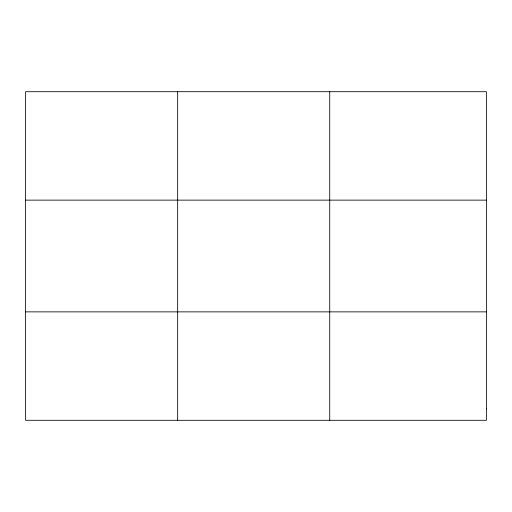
<?xml version="1.0" encoding="UTF-8"?>
<svg xmlns="http://www.w3.org/2000/svg" width="512" height="512" viewBox="0 0 512 512"><rect width="100%" height="100%" fill="white"/><g stroke="black" fill="none" stroke-linecap="round" stroke-linejoin="round"><path stroke-width="0.77" d="M177.664 91.699L177.664 420.301M329.728 91.699L329.728 420.301M25.6 200.134L486.4 200.134M25.6 311.866L486.4 311.866M486.4 408.256L486.4 420.301L25.6 420.301L25.6 91.699L486.4 91.699L486.4 408.256"/></g></svg>
